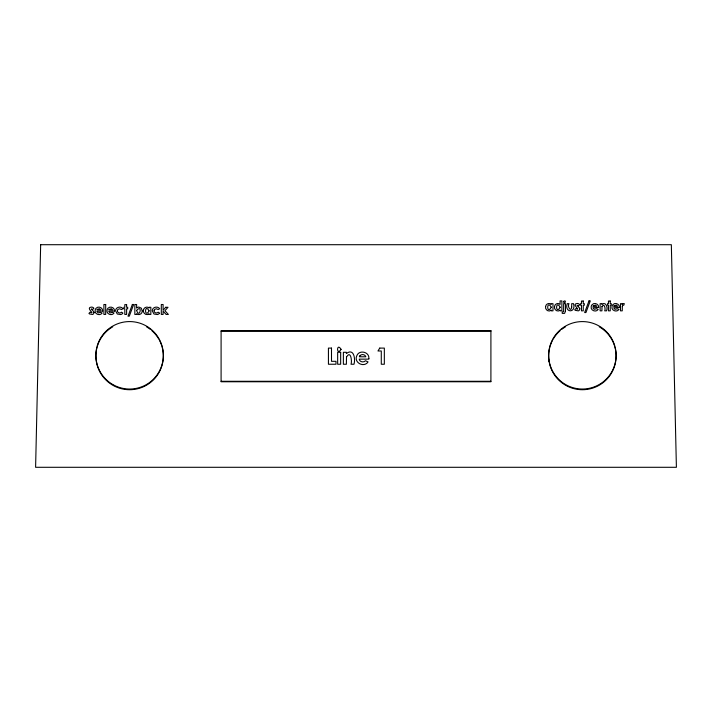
<?xml version="1.0" encoding="UTF-8"?>
<svg xmlns="http://www.w3.org/2000/svg" width="712" height="712" viewBox="0 0 712 712"><rect width="100%" height="100%" fill="white"/><g stroke="black" fill="none" stroke-linecap="round" stroke-linejoin="round"><path stroke-width="1.07" d="M221.094 331.169L490.906 331.169M221.094 381.294L490.906 381.294M548.623 359.649L548.845 361.198M162.194 347.269A33.722 33.722 0 0 1 129.611 389.722A33.722 33.722 0 0 1 97.037 347.269M97.339 346.219A33.722 33.722 0 0 1 112.745 326.799M146.476 326.799A33.722 33.722 0 0 1 150.143 329.247M151.861 330.653A33.722 33.722 0 0 1 158.82 339.135M159.355 340.096A33.722 33.722 0 0 1 161.891 346.219M614.963 347.269A33.722 33.722 0 0 1 582.389 389.722A33.722 33.722 0 0 1 549.806 347.269M550.109 346.219A33.722 33.722 0 0 1 552.646 340.096M553.179 339.135A33.722 33.722 0 0 1 560.139 330.653M561.857 329.247A33.722 33.722 0 0 1 565.524 326.799M599.255 326.799A33.722 33.722 0 0 1 614.661 346.219M102.644 311.037L96.859 311.384L98.149 312.933L100.65 312.346L102.163 313.049C100.018 316.351 94.144 314.072 95.186 310.112A3.622 3.622 0 0 1 96.173 308.171C98.416 305.751 103 307.673 102.644 311.037M114.516 311.037L108.731 311.384L110.013 312.933L112.514 312.346L114.036 313.049C111.882 316.351 106.008 314.072 107.058 310.112A3.622 3.622 0 0 1 108.046 308.171C110.289 305.751 114.872 307.673 114.516 311.037M368.852 358.572L368.843 359.142L359.213 359.142C359.605 362.097 363.672 362.746 365.523 360.744L368.051 361.927C364.037 368.024 353.597 362.666 356.757 355.84C358.973 349.441 369.617 351.746 368.852 358.572M598.676 307.433L592.891 307.771L594.182 309.328L596.683 308.741L598.196 309.444C596.051 312.746 590.177 310.468 591.218 306.507A3.622 3.622 0 0 1 592.206 304.567C594.449 302.146 599.032 304.068 598.676 307.433M619.449 307.433L613.673 307.771L614.954 309.328L617.455 308.741L618.968 309.444C616.823 312.746 610.949 310.468 612 306.507A3.622 3.622 0 0 1 612.987 304.567C615.221 302.146 619.805 304.068 619.449 307.433M40.655 244.706L35.6 467.294L676.4 467.294L671.345 244.706L40.655 244.706M571.7 307.183C571.024 312.791 566.974 306.213 569.022 303.668L567.206 303.668C564.207 313.138 576.409 313.191 573.498 303.668L571.7 303.668L571.7 307.183M346.513 357.032L346.379 364.241L343.38 364.241L343.38 352.298L346.379 352.298L346.379 353.526C353.9 347.732 355.617 359.07 353.971 364.241L351.007 364.241C352.209 361.509 350.793 349.654 346.513 357.032M602.005 306.507L601.925 310.841L600.127 310.841L600.127 303.668L601.925 303.668L601.925 304.407C605.841 301.016 608.199 307.842 606.482 310.841L604.702 310.841C605.885 308.964 604.194 302.458 602.005 306.507M565.453 311.073L564.616 313.378L562.222 313.378L562.222 311.954L563.61 311.669L563.655 303.668L565.453 303.668L565.453 311.073M622.332 306.338L622.261 310.841L620.481 310.841L620.481 303.668L622.021 303.668L622.021 304.576L623.125 303.552L624.326 303.668L623.765 305.217L622.866 305.19L622.332 306.338M143.486 310.076C142.578 313.164 146.672 316.217 149.039 313.689L149.039 314.446L150.837 314.446L150.837 307.272L149.039 307.272L149.039 308.065C147.242 306.035 143.699 307.477 143.486 310.076M149.12 310.85C144.403 319.083 144.358 302.698 149.12 310.85M545.623 306.472C544.716 309.56 548.81 312.613 551.186 310.076L551.186 310.841L552.984 310.841L552.984 303.668L551.186 303.668L551.186 304.46C549.388 302.431 545.837 303.873 545.623 306.472M551.257 307.246C546.549 315.478 546.505 299.093 551.257 307.246M554.532 306.472C553.616 309.56 557.718 312.613 560.086 310.076L560.086 310.841L561.884 310.841L561.884 300.909L560.086 300.909L560.086 304.46C558.288 302.431 554.746 303.873 554.532 306.472M560.166 307.246C555.449 315.478 555.404 299.093 560.166 307.246M136.588 310.405C139.65 319.519 142.854 303.526 136.588 310.405M142.267 310.877C142.542 313.743 138.707 315.941 136.633 313.689L136.633 314.446L134.844 314.446L134.844 304.513L136.633 304.513L136.633 308.065L137.14 307.637A3.026 3.026 0 0 1 138.893 307.095L141.279 308.154L142.267 310.877M117.462 310.459C116.884 312.737 120.186 313.876 121.476 312.159L122.9 313.129A3.694 3.694 0 0 1 120.631 314.535L117.266 314.001L115.611 310.886A3.694 3.694 0 0 1 116.759 308.189C118.486 306.605 121.601 306.738 122.98 308.723L121.476 309.551L119.678 308.768L118.05 309.364A1.985 1.985 0 0 0 117.462 310.459M154.157 310.459C153.578 312.737 156.88 313.876 158.18 312.159L159.595 313.129A3.694 3.694 0 0 1 157.334 314.535L153.97 314.001L152.306 310.886A3.694 3.694 0 0 1 153.454 308.189C155.189 306.605 158.295 306.738 159.675 308.723L158.18 309.551L156.373 308.768L154.744 309.364A1.985 1.985 0 0 0 154.157 310.459M94.037 312.39L93.646 313.645A2.305 2.305 0 0 1 92.516 314.464L89.463 313.939L88.956 313.405L90.059 312.194C96.129 314.837 84.853 307.557 91.545 307.095A2.91 2.91 0 0 1 93.904 308.278L92.791 309.391C88.644 307.744 93.931 310.77 94.037 312.39M579.826 308.786L579.426 310.04A2.305 2.305 0 0 1 578.304 310.859L575.243 310.334L574.735 309.8L575.848 308.59C581.918 311.233 570.641 303.944 577.334 303.49A2.91 2.91 0 0 1 579.693 304.674L578.58 305.786C574.424 304.14 579.719 307.166 579.826 308.786M341.075 349.334C336.42 356.73 336.42 341.885 341.075 349.334M563.495 301.425C564.304 306.018 567.295 298.826 563.495 301.425M132.361 304.478L128.018 316.173L129.299 316.173L133.651 304.478L132.361 304.478M589.011 300.873L584.659 312.559L585.94 312.559L590.293 300.873L589.011 300.873M97.25 309.4L96.939 309.96L100.837 309.96L99.564 308.705L97.25 309.4M109.123 309.4L108.811 309.96L112.71 309.96L111.437 308.705L109.123 309.4M359.872 355.84L359.346 356.783L365.843 356.783C365.105 354.264 361.376 353.784 359.872 355.84M593.292 305.795L592.971 306.356L596.87 306.356L595.606 305.101L593.292 305.795M614.064 305.795L613.744 306.356L617.651 306.356L616.378 305.101L614.064 305.795M379.745 348.097L377.965 350.98L381.285 350.98L381.285 364.241L384.338 364.241L384.338 348.097L379.745 348.097M165.754 307.272L163.101 310.227L163.101 304.513L161.304 304.513L161.304 314.446L163.101 314.446L163.101 311.144L166.145 314.446L168.379 314.446L164.926 310.708L168.014 307.272L165.754 307.272M583.253 301.034L581.455 301.034L581.455 303.668L580.538 303.668L580.538 305.217L581.455 305.217L581.455 310.841L583.253 310.841L583.253 305.217L584.321 305.217L584.321 303.668L583.253 303.668L583.253 301.034M610.237 301.034L608.44 301.034L608.44 303.668L607.514 303.668L607.514 305.217L608.44 305.217L608.44 310.841L610.237 310.841L610.237 305.217L611.305 305.217L611.305 303.668L610.237 303.668L610.237 301.034M105.688 304.513L103.89 304.513L103.89 314.446L105.688 314.446L105.688 304.513M126.611 304.638L124.814 304.638L124.814 307.272L123.888 307.272L123.888 308.821L124.814 308.821L124.814 314.446L126.611 314.446L126.611 308.821L127.679 308.821L127.679 307.272L126.611 307.272L126.611 304.638M490.906 330.706L221.094 330.706L221.094 381.757L490.906 381.757L490.906 330.706M331.498 348.097L328.428 348.097L328.428 364.241L335.984 364.241L335.984 361.313L331.498 361.313L331.498 348.097M340.656 352.298L337.657 352.298L337.657 364.241L340.656 364.241L340.656 352.298M112.745 384.516A33.722 33.722 0 0 0 163.342 355.306A33.722 33.722 0 0 0 112.745 326.105A33.722 33.722 0 0 0 112.745 384.516M565.524 384.516A33.722 33.722 0 0 0 616.111 355.306A33.722 33.722 0 0 0 565.524 326.105A33.722 33.722 0 0 0 565.524 384.516"/></g></svg>
